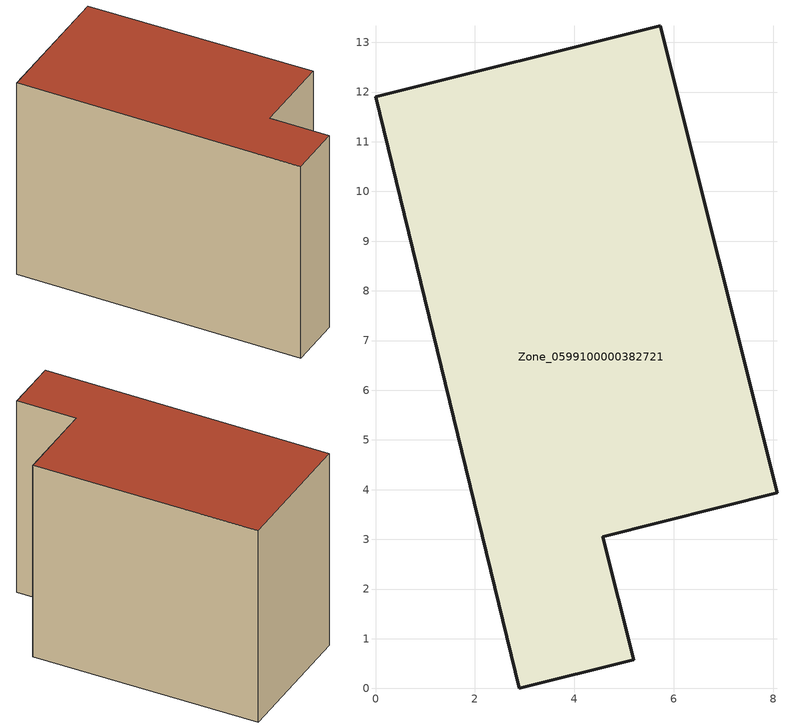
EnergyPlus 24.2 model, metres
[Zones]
Zone_0599100000382721
 floor ground (C_G): 0,11.9 5.72,13.34 8.08,3.94 4.57,3.05 5.19,0.58 2.89,0 z0
 wall outside (C_F): 2.89,0 5.19,0.58 4.57,3.05 8.08,3.94 5.72,13.34 0,11.9 2.89,0 z0:8.83
 roof outside (C_R): 5.72,13.34 0,11.9 2.89,0 5.19,0.58 4.57,3.05 8.08,3.94 z8.83
[BUILDING]
Pand.0599100000382721: North Axis=0; Terrain=City; Loads Convergence Tolerance Value=0.04; Temperature Convergence Tolerance Value=0.4; Solar Distribution=FullExterior; Maximum Number of Warmup Days=25; Minimum Number of Warmup Days=1
[Site:Location]
Rotterdam.The.Hague.AP_ZH_NLD Design_Conditions: Latitude=51.96; Longitude=4.45; Time Zone=1; Elevation=-4.5
[SITE:GROUNDTEMPERATURE:BUILDINGSURFACE]
18, 18, 18, 18, 18, 18, 18, 18, 18, 18, 18, 18
[MATERIAL] Thermal Absorptance=0.9; Solar Absorptance=0.7; Visible Absorptance=0.7
Name | Roughness | Thickness | Conductivity | Density | Specific Heat
G.TI.1992-2005 | MediumSmooth | 0.15 | 0.06 | 540 | 1210
F.TI.1992-2005 | Rough | 0.3 | 0.12 | 1920 | 840
R.TI.1992-2005 | MediumRough | 0.2 | 0.08 | 1500 | 1000
[CONSTRUCTION]
C_G: G.TI.1992-2005
C_F: F.TI.1992-2005
C_R: R.TI.1992-2005
[ZONE]
Zone_0599100000382721: Type=1; Multiplier=1; Ceiling Height=Autocalculate; Volume=Autocalculate; Floor Area=autocalculate; Part of Total Floor Area=Yes
[ZONEINFILTRATION:DESIGNFLOWRATE]
Infil_Zone_0599100000382721: Zone or ZoneList or Space or SpaceList=Zone_0599100000382721; Schedule=AlwaysOn; Design Flow Rate Calculation Method=Flow/Area; Flow Rate per Floor Area=0.0015; Constant Term Coefficient=1; Temperature Term Coefficient=0; Velocity Term Coefficient=0; Velocity Squared Term Coefficient=0
[HVACTEMPLATE:ZONE:IDEALLOADSAIRSYSTEM]
Zone_0599100000382721: Maximum Heating Supply Air Temperature=50; Minimum Cooling Supply Air Temperature=13; Maximum Heating Supply Air Humidity Ratio=0.0156; Minimum Cooling Supply Air Humidity Ratio=0.0077; Heating Limit=NoLimit; Cooling Limit=NoLimit; Dehumidification Control Type=ConstantSensibleHeatRatio; Cooling Sensible Heat Ratio=0.7; Dehumidification Setpoint=60; Humidification Control Type=None; Humidification Setpoint=30; Outdoor Air Method=None; Outdoor Air Flow Rate per Person=0.00944; Outdoor Air Flow Rate per Zone Floor Area=0; Outdoor Air Flow Rate per Zone=0; Demand Controlled Ventilation Type=None; Outdoor Air Economizer Type=NoEconomizer; Heat Recovery Type=None; Sensible Heat Recovery Effectiveness=0.7; Latent Heat Recovery Effectiveness=0.65
[ZONECONTROL:THERMOSTAT]
ThermostatControl_Zone_0599100000382721: Zone or ZoneList=Zone_0599100000382721; Control Type Schedule=DualSetpointControlType; Control 1=Thermostat_Zone_0599100000382721; Temperature Difference Between Cutout And Setpoint=0
[THERMOSTATSETPOINT:DUALSETPOINT]
Thermostat_Zone_0599100000382721: Heating Setpoint Temperature Schedule=HeatingSetpoint_Zone_0599100000382721; Cooling Setpoint Temperature Schedule=CoolingSetpoint_Zone_0599100000382721
[SCHEDULE:COMPACT]
HeatingSetpoint_Zone_0599100000382721: Through: 12/31, For: AllDays, Until: 24:00, 21
CoolingSetpoint_Zone_0599100000382721: Through: 12/31, For: AllDays, Until: 24:00, 24
DualSetpointControlType: Through: 12/31, For: AllDays, Until: 24:00, 4
AlwaysOn: Through: 12/31, For: AllDays, Until: 24:00, 1
